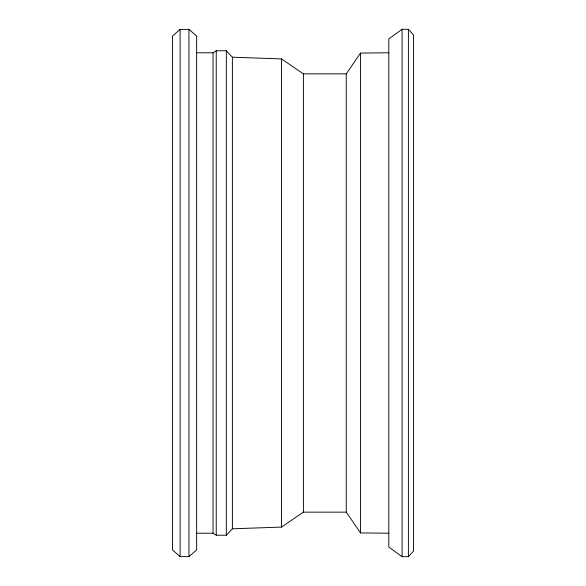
<?xml version="1.0" encoding="UTF-8"?>
<svg xmlns="http://www.w3.org/2000/svg" width="586" height="586" viewBox="0 0 586 586"><rect width="100%" height="100%" fill="white"/><g stroke="black" fill="none" stroke-linecap="round" stroke-linejoin="round"><path stroke-width="0.88" d="M388.811 533.209L360.529 532.938L346.267 512.142L346.267 73.858L360.529 53.062L388.811 52.791M408.391 556.7L413.496 551.118L413.496 34.882L408.391 29.3L402.084 29.3L388.811 38.925L388.811 547.075L402.084 556.7L408.391 556.7L408.391 29.3M196.647 533.209L213.04 533.209L216.241 535.223L226.328 535.223L232.386 528.799L232.386 57.201L226.328 50.777L216.241 50.777L213.04 52.791L196.647 52.791M180.107 29.388L172.504 36.017L172.504 549.983L180.107 556.612L188.934 556.612L196.647 549.983L196.647 36.017L188.934 29.388L180.107 29.388L180.107 556.612M232.386 528.799L281.529 527.078L303.394 512.142L346.267 512.142M232.386 57.201L281.529 58.922L303.394 73.858L346.267 73.858M402.084 29.3L402.084 556.7M360.529 53.062L360.529 532.938M303.394 73.858L303.394 512.142M281.529 58.922L281.529 527.078M226.328 50.777L226.328 535.223M216.241 50.777L216.241 535.223M213.04 52.791L213.04 533.209M188.934 29.388L188.934 556.612"/></g></svg>
